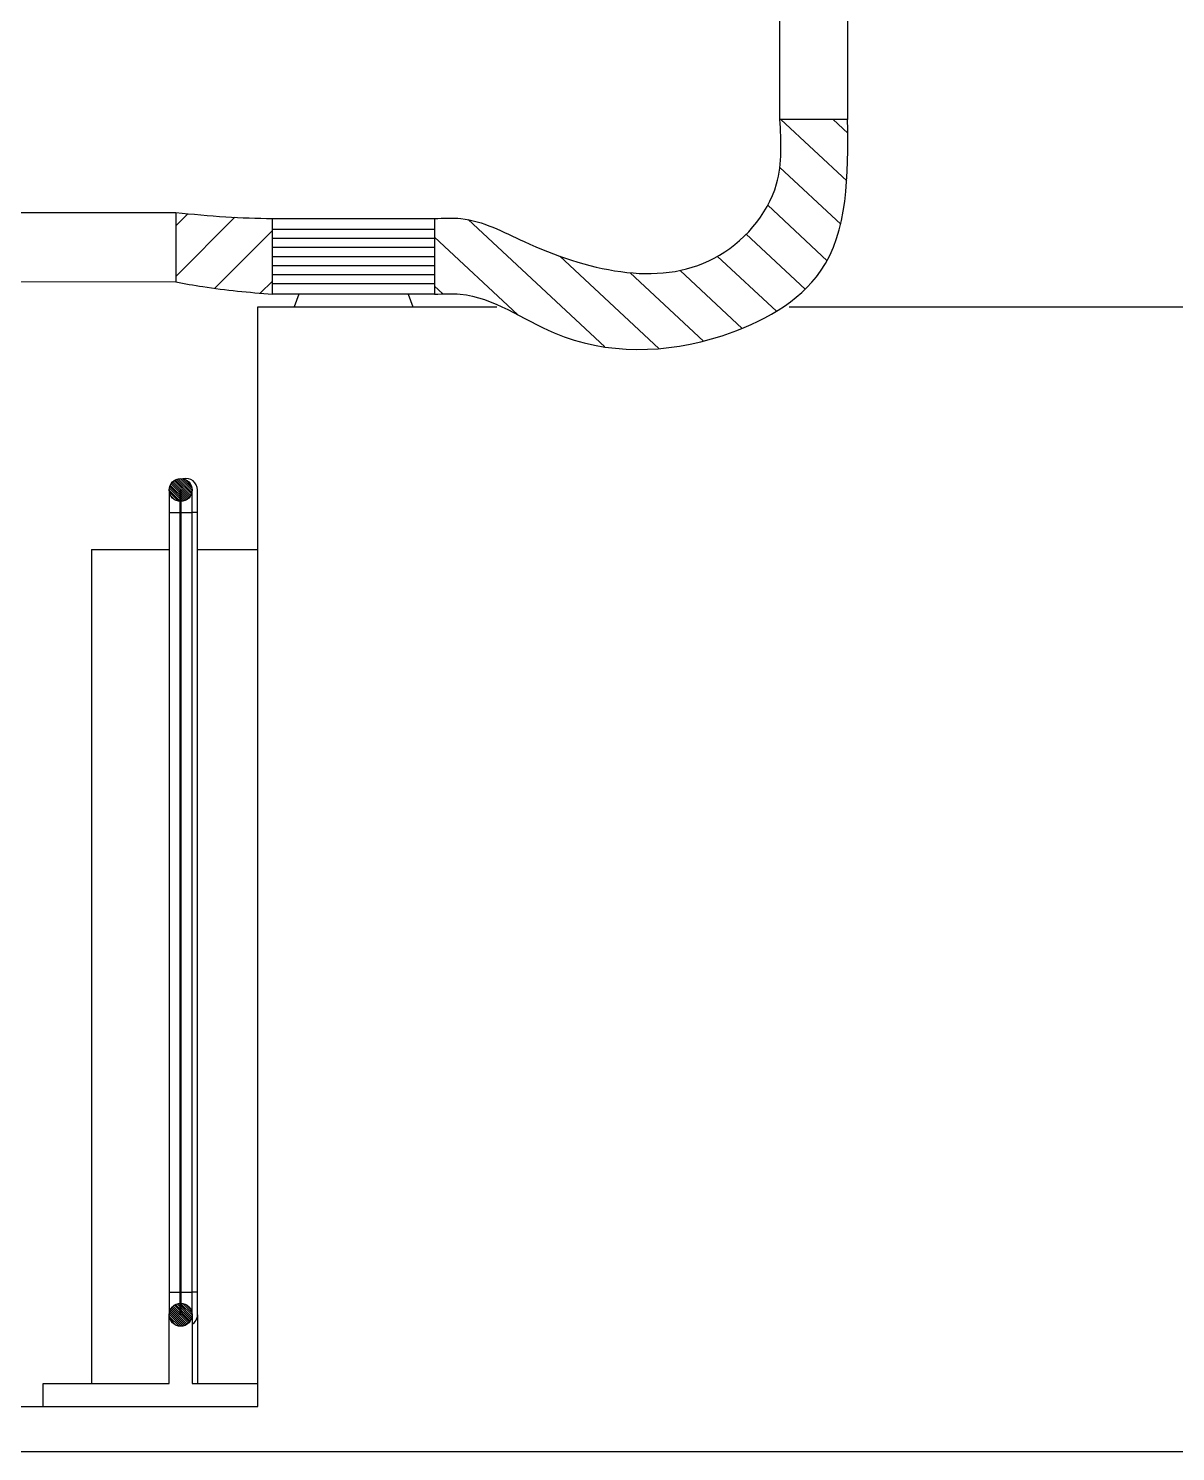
# Model space of a CAD drawing. Header units: millimetres. Extents: x -13464 to 9471, y -517 to 17126.
# Drawn here: x -9491 to -6948, y 2823 to 5978 of the extents above; entities that cross this region are included whole.
import ezdxf

# ---------------------------------------------------------------- set-up
doc = ezdxf.new("R2010")
doc.units = ezdxf.units.MM
pattern_1 = [(135, (2458.401, 9387.005), (-2.245064, -2.245064), [])]

msp = doc.modelspace()

# ---------------------------------------------------------------- hatches: boundary and pattern name
h = msp.add_hatch()
h.set_pattern_fill('ANSI31', color=256, scale=25, angle=92)
edge = h.paths.add_edge_path()
edge.add_spline(control_points=[(-8590.9, 5388.8), (-8571.8, 5389.7), (-8476.9, 5394.1), (-8289.4, 5252.4), (-7985.8, 5258), (-7672.5, 5433.5), (-7674.1, 5652.2), (-7675.1, 5776.2)], knot_values=[0, 0, 0, 0, 56.664247, 281.885258, 654.457504, 915.25403, 1257.311322, 1257.311322, 1257.311322, 1257.311322], degree=3, periodic=0)
edge.add_line((-7675.1, 5776.2), (-7825.1, 5776.2))
edge.add_spline(control_points=[(-7825.1, 5776.2), (-7822.4, 5727.6), (-7815.8, 5605.9), (-8014.7, 5380.4), (-8314.5, 5458.5), (-8501.1, 5561), (-8571.2, 5557.5), (-8590.9, 5556.5)], knot_values=[0, 0, 0, 0, 143.22413, 358.228227, 780.924293, 930.456364, 988.773404, 988.773404, 988.773404, 988.773404], degree=3, periodic=0)
edge.add_line((-8590.9, 5556.5), (-8590.9, 5388.8))
h = msp.add_hatch()
h.set_pattern_fill('ANSI31', color=256, scale=25)
edge = h.paths.add_edge_path()
edge.add_spline(control_points=[(-8950.5, 5556.5), (-8985, 5557.4), (-9056.6, 5559.2), (-9127.8, 5566.3), (-9164.7, 5570)], knot_values=[0, 0, 0, 0, 103.521162, 214.701268, 214.701268, 214.701268, 214.701268], degree=3, periodic=0)
edge.add_line((-9164.7, 5570), (-9164.7, 5416))
edge.add_spline(control_points=[(-9164.7, 5416), (-9144.8, 5412.3), (-9074, 5399.1), (-9002.2, 5393.1), (-8950.5, 5388.8)], knot_values=[0, 0, 0, 0, 60.688833, 216.023411, 216.023411, 216.023411, 216.023411], degree=3, periodic=0)
edge.add_line((-8950.5, 5388.8), (-8950.5, 5556.5))
at = {"linetype": 'Continuous', "lineweight": 18}
h = msp.add_hatch(dxfattribs=at)
h.set_pattern_fill('ANSI31', angle=90, style=0)
h.set_pattern_definition(pattern_1)
edge = h.paths.add_edge_path(flags=0)
edge.add_arc((-9154, 4954.7), 25.4, 90, 450)
h = msp.add_hatch(dxfattribs=at)
h.set_pattern_fill('ANSI31', angle=90, style=0)
h.set_pattern_definition(pattern_1)
h.paths.add_polyline_path([(-9155, 3125.9), (-9153, 3125.9), (-9153, 4954.7), (-9155, 4954.7)], flags=0)
h = msp.add_hatch(dxfattribs=at)
h.set_pattern_fill('ANSI31', angle=90, style=0)
h.set_pattern_definition(pattern_1)
edge = h.paths.add_edge_path(flags=0)
edge.add_arc((-9154, 3125.9), 25.4, 90, 450)

# ---------------------------------------------------------------- linework, layer by layer
for p, q in [((-7825.1, 5776.2), (-7825.1, 6193.1)), ((-7675.1, 6193.1), (-7675.1, 5776.2)), ((-7675.1, 5776.2), (-7825.1, 5776.2)), ((-9524.1, 5570), (-9164.7, 5570)), ((-9164.7, 5570), (-9164.7, 5416)), ((-8950.5, 5532.7), (-8590.9, 5532.7)), ((-8950.5, 5512.7), (-8590.9, 5512.7)), ((-8950.5, 5492.7), (-8590.9, 5492.7)), ((-8950.5, 5472.7), (-8590.9, 5472.7)), ((-8950.5, 5452.7), (-8590.9, 5452.7)), ((-8950.5, 5432.7), (-8590.9, 5432.7)), ((-9524.1, 5416.9), (-9164.7, 5416)), ((-8950.5, 5412.7), (-8590.9, 5412.7)), ((-8891.9, 5388.8), (-8902.5, 5361.1)), ((-8649.5, 5388.8), (-8638.9, 5361.1))]:
    msp.add_line(p, q)
at = {"color": 7, "linetype": 'Continuous', "lineweight": 25}
for p, q in [((-8983.1, 2922.7), (-8983.1, 5361.1)), ((-8983.1, 5361.1), (-8452.6, 5361.1)), ((-7805.1, 5361.1), (-5313, 5361.1)), ((-9179.4, 4954.7), (-9179.4, 4904.7)), ((-9155, 4954.7), (-9153, 4954.7)), ((-9155, 3125.9), (-9155, 4954.7)), ((-9153, 3125.9), (-9153, 4954.7)), ((-9128.6, 4904.7), (-9128.6, 4954.7)), ((-9116.8, 4904.7), (-9116.8, 4954.7)), ((-9179.4, 4904.7), (-9179.4, 3175.9)), ((-9179.4, 4904.7), (-9155, 4904.7)), ((-9153, 4904.7), (-9128.6, 4904.7)), ((-9128.6, 3175.9), (-9128.6, 4904.7)), ((-9116.8, 4904.7), (-9128.6, 4904.7)), ((-9116.8, 3175.9), (-9116.8, 4904.7)), ((-9351.7, 4822.7), (-9179.4, 4822.7)), ((-9351.7, 4822.7), (-9351.7, 2973.5)), ((-9116.8, 4822.7), (-8983.1, 4822.7)), ((-9179.4, 3175.9), (-9179.4, 3125.9)), ((-9179.4, 3175.9), (-9155, 3175.9)), ((-9153, 3175.9), (-9128.6, 3175.9)), ((-9128.6, 3125.9), (-9128.6, 3175.9)), ((-9116.8, 3175.9), (-9128.6, 3175.9)), ((-9116.8, 3125.9), (-9116.8, 3175.9)), ((-9179.4, 2973.5), (-9179.4, 3125.9)), ((-9153, 3125.9), (-9155, 3125.9)), ((-9128.6, 3125.9), (-9128.6, 2973.5)), ((-9116.8, 3125.9), (-9116.8, 2973.5)), ((-9458.8, 2973.5), (-9179.4, 2973.5)), ((-9458.8, 2922.7), (-9458.8, 2973.5)), ((-9128.6, 2973.5), (-8983.1, 2973.5)), ((-10964.3, 2922.7), (-8983.1, 2922.7)), ((-13464.3, 2822.7), (-3464.3, 2822.7))]:
    msp.add_line(p, q, dxfattribs=at)
msp.add_lwpolyline([(-8950.5, 5556.5), (-8590.9, 5556.5), (-8590.9, 5388.8), (-8950.5, 5388.8)], close=True)
for centre in [(-9154, 4954.7), (-9154, 3125.9)]:
    msp.add_circle(centre, 25.4, dxfattribs=at)
for centre, start, end in [((-9142.2, 4954.7), 0, 103.4091), ((-9142.2, 3125.9), 302.4251, 0)]:
    msp.add_arc(centre, 25.4, start, end, dxfattribs=at)
for points in [[(-8590.9, 5556.5), (-8532.6, 5556.5), (-8392.1, 5505.4), (-7971, 5468.5), (-7832.8, 5633.2), (-7825.1, 5776.2)], [(-8590.9, 5388.8), (-8534.2, 5388.8), (-8325.9, 5303.2), (-7953.4, 5296.7), (-7735.2, 5439.5), (-7675.1, 5776.2)], [(-9164.7, 5570), (-9054, 5560.4), (-8950.5, 5556.5)], [(-9164.7, 5416), (-9105, 5405.5), (-8950.5, 5388.8)]]:
    msp.add_spline(points, degree=3)

doc.saveas('drawing.dxf')
